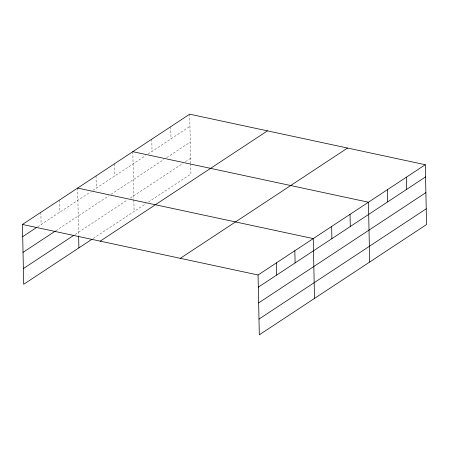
<?xml version="1.0" encoding="UTF-8"?>
<svg xmlns="http://www.w3.org/2000/svg" width="449" height="449" viewBox="0 0 449 449"><rect width="100%" height="100%" fill="white"/><g stroke="black" fill="none" stroke-linecap="round" stroke-linejoin="round"><path stroke-width="0.34" stroke-dasharray="2.25 1.68" d="M37.654 226.79L90.541 191.914M92.842 190.398L145.723 155.528M148.018 154.013L189.949 126.365M55.805 230.758L108.692 195.882M110.993 194.366L163.857 159.507M166.725 157.616L190.275 142.086M75.112 234.445L127.432 199.951M130.305 198.054L183.147 163.212M185.448 161.696L190.617 158.284M93.263 238.413L146.144 203.549M148.439 202.033L190.943 174.004L190.73 163.756M189.691 114.186L190.718 163.071M170.738 126.685L170.996 138.864M151.784 139.184L152.037 151.364M132.831 151.678L133.824 199.199M133.841 199.878L134.083 211.501M114.433 163.812L114.686 175.991M96.035 175.941L96.294 188.125M77.638 188.069L78.637 235.59M59.246 200.203L59.498 212.383M40.848 212.332L41.1 224.517"/><path stroke-width="0.67" d="M92.118 239.171L23.702 284.284L22.45 224.461L189.691 114.186L425.298 164.716L426.55 224.539L259.309 334.814L258.057 274.996L425.298 164.716M22.703 236.645L36.504 227.548M23.034 252.366L55.227 231.14M23.376 268.564L73.967 235.203M100.2 241.141L267.441 130.861M180.307 258.321L347.548 148.041M258.31 287.175L425.551 176.9M258.641 302.895L425.882 192.621M258.978 319.093L426.219 208.819M132.831 151.678L368.433 202.213L369.69 262.031M77.638 188.069L313.245 238.604L314.496 298.422M22.45 224.461L258.057 274.996M406.345 177.215L406.598 189.399M387.386 189.714L387.644 201.893M350.04 214.341L350.293 226.526M331.643 226.47L331.895 238.655M294.847 250.733L295.105 262.918M276.449 262.861L276.707 275.046M78.648 236.269L78.895 247.893"/></g></svg>
